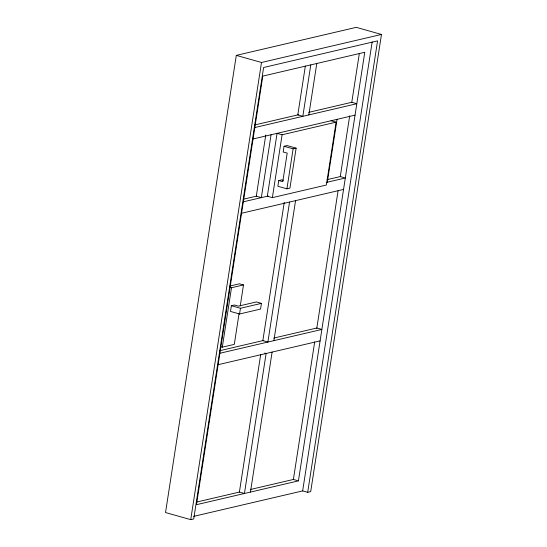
<?xml version="1.0" encoding="UTF-8"?>
<svg xmlns="http://www.w3.org/2000/svg" width="547" height="547" viewBox="0 0 547 547"><rect width="100%" height="100%" fill="white"/><g stroke="black" fill="none" stroke-linecap="round" stroke-linejoin="round"><path stroke-width="0.82" d="M307.694 492.321L310.696 491.623L381.471 34.454L356.275 27.35L236.304 55.377L165.529 512.546L190.725 519.65L193.72 518.953L263.613 67.493L377.587 40.868L307.694 492.321L302.655 490.905L193.672 516.361M190.725 519.65L261.493 62.481L381.471 34.454M220.687 346.723L222.301 347.174L231.497 287.743L243.497 284.939L240.256 305.869M231.381 305.711L230.492 311.428L239.565 313.985L260.557 309.076L261.445 303.366L256.406 301.944L238.41 306.149L234.376 305.007L231.381 305.711L240.448 308.269L261.445 303.366M265.767 135.013L256.297 196.195L261.336 197.617L271.066 134.76M239.087 313.404L234.294 344.378L222.301 347.174M239.565 313.985L240.448 308.269M272.372 197.638L282.102 134.774L336.09 122.166L326.361 185.023L272.372 197.638L267.333 196.216L277.062 133.359L282.102 134.774M278.744 180.558L277.862 186.267L286.929 188.824L289.931 188.127L296.125 148.121L287.052 145.564L284.05 146.268L283.168 151.984L287.202 153.119L282.778 181.693L278.744 180.558L281.746 179.854L283.36 180.312M260.687 354.586L239.401 492.068L244.441 493.49L266.115 353.478L264.673 353.075M284.262 202.308L262.847 340.631L267.886 342.053L289.561 202.041M305.363 66.002L297.794 114.904L302.826 116.32L310.792 64.888M286.929 188.824L293.124 148.825L296.125 148.121M250.437 492.088L272.112 352.077M273.883 340.651L295.558 200.64M308.829 114.918L316.788 63.486M327.318 182.206L337.055 119.342M250.28 489.524L293.39 479.452L314.682 341.93M316.768 328.432L338.06 190.91M327.01 179.676L340.275 176.578L349.683 115.82M308.665 112.361L351.776 102.289L359.352 53.387M298.43 480.875L364.781 52.28L262.799 76.101L196.455 504.696L298.43 480.875L293.39 479.452M302.655 490.905L372.158 41.975M254.779 124.948L298.717 114.685M254.84 127.533L356.815 103.711L351.776 102.289M253.07 138.965L355.051 115.137M243.278 199.238L256.543 196.141M243.34 201.822L268.215 196.011M326.244 182.452L345.314 178.001L340.275 176.578M241.569 213.255L343.55 189.426M229.87 286.047L239.463 283.804L243.497 284.939M219.832 350.675L263.77 340.412M273.719 338.087L316.836 328.015L321.875 329.438L219.894 353.259M218.123 364.692L320.104 340.87M196.387 502.119L239.497 492.047M236.304 55.377L261.493 62.481M331.051 120.743L336.09 122.166M284.05 146.268L293.124 148.825M229.884 287.291L231.497 287.743"/></g></svg>
